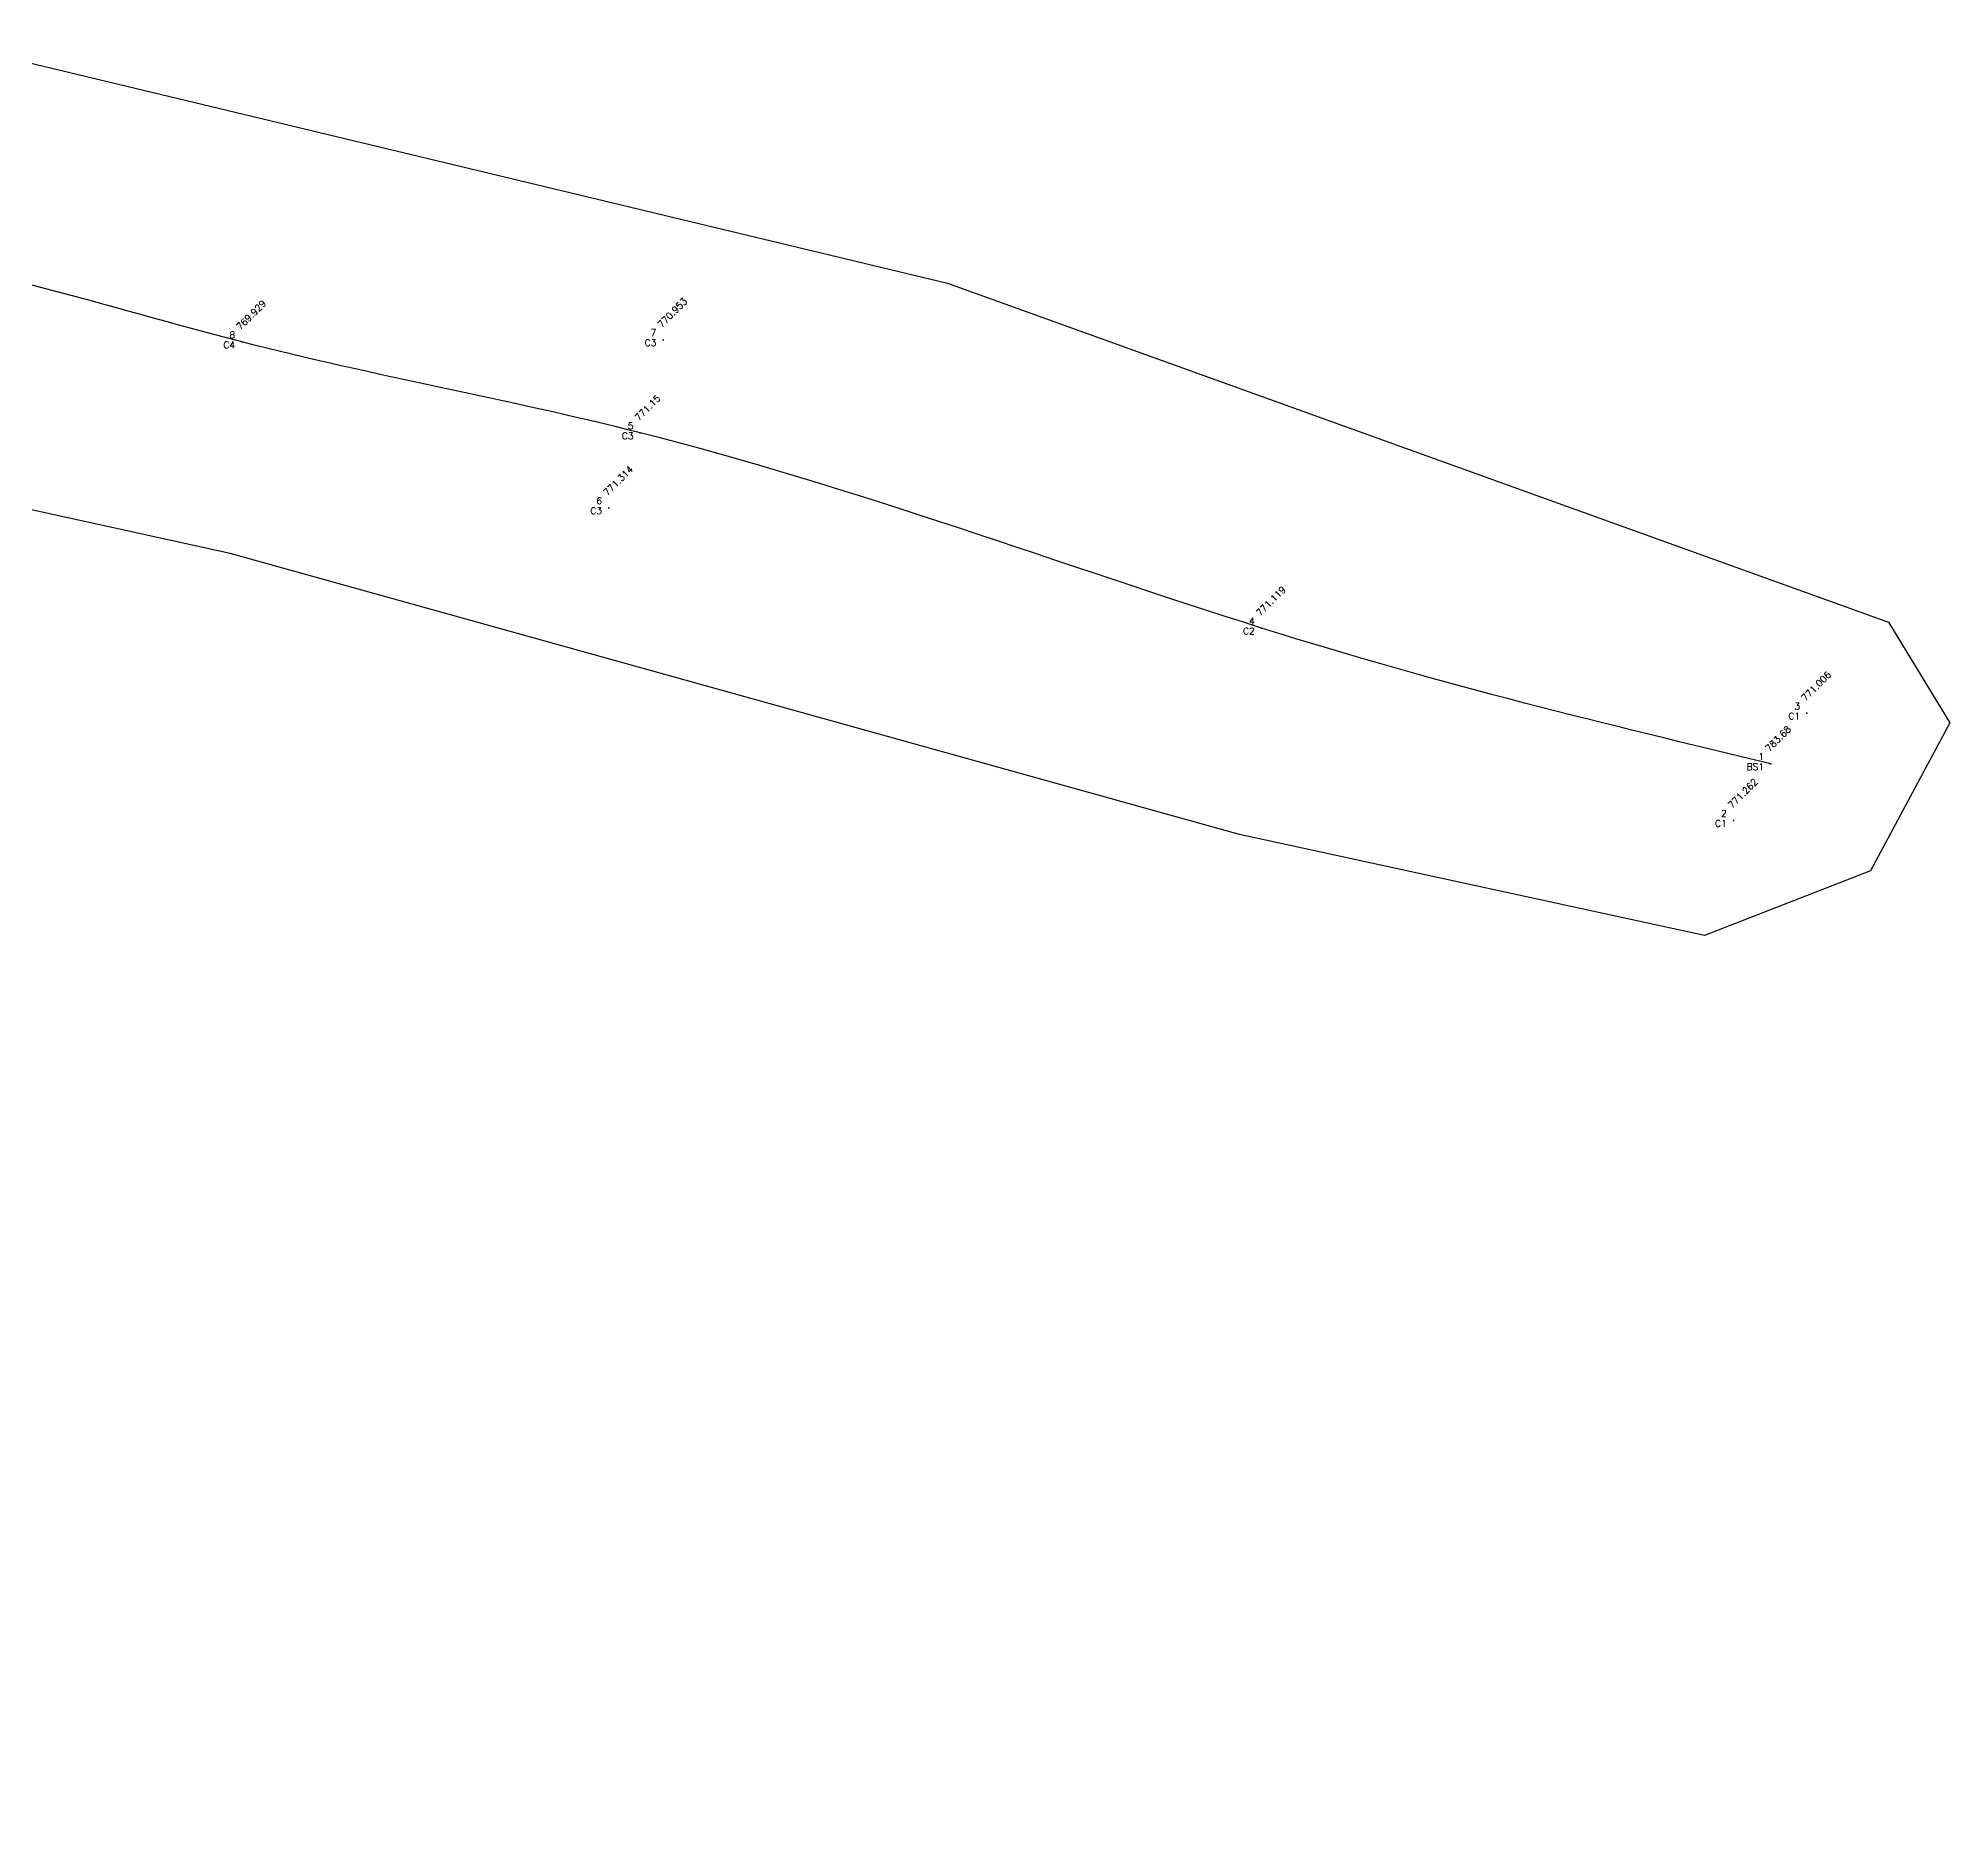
# Model space of a CAD drawing. Header units: millimetres. Extents: x 2757 to 35141, y 547 to 28513.
# Drawn here: x 4620.9 to 5002.2, y 1817.7 to 2171.5 of the extents above; entities that cross this region are included whole.
import ezdxf
from ezdxf.enums import TextEntityAlignment as Align

# ---------------------------------------------------------------- set-up
doc = ezdxf.new("R2010")
doc.units = ezdxf.units.MM
for name, color, linetype in [('Boundary', 6, 'Continuous'), ('Points', 7, 'Continuous'), ('Points-ELV', 6, 'Continuous'), ('Points-NUM', 4, 'Continuous'), ('Points-TXT', 3, 'Continuous')]:
    doc.layers.add(name, color=color, linetype=linetype)
doc.styles.add('romans', font='romans.shx')

# ---------------------------------------------------------------- blocks, each defined once
blk = doc.blocks.new('POINTS')
at = {"layer": 'Points'}
blk.add_line((0, 0), (0, 0), dxfattribs=at)
blk.add_point((0, 0), dxfattribs=at)
at = {"layer": 'Points-ELV', "style": 'romans'}
blk.add_attdef('ELEV', text='', height=1, rotation=45, dxfattribs=at).set_placement((0, 0), align=Align.BOTTOM_LEFT)
at = {"layer": 'Points-NUM', "style": 'romans'}
blk.add_attdef('PTNUM', text='', height=1, dxfattribs=at).set_placement((0, 0), align=Align.BOTTOM_RIGHT)
at = {"layer": 'Points-TXT', "style": 'romans'}
blk.add_attdef('DESC', text='', height=1, dxfattribs=at).set_placement((0, 0), align=Align.BOTTOM_RIGHT)

msp = doc.modelspace()

# ---------------------------------------------------------------- linework, layer by layer
msp.add_spline([(4966.47153, 2026.88295, 4178.77906), (4864.90816, 2053.93016, 4111.80064), (4740.98663, 2092.85027, 4111.96594), (4661.51475, 2110.97992, 4105.45526), (4580.62983, 2129.41352, 4105.95116), (4422.6832, 2101.46718, 4109.82771), (4335.36757, 2088.76043, 4114.04552), (4258.08192, 2079.96221, 4116.58901), (4186.23516, 2069.04176, 4117.54348), (4111.17838, 2049.69635, 4118.13536), (4050.22541, 2033.95021, 4118.86588), (3849.49279, 1977.04975, 4126.21905), (3798.99104, 1967.89961, 4126.51233), (3684.92884, 1926.2014, 4129.10913), (3616.84132, 1907.18126, 4129.83432)], degree=3)
at = {"layer": 'Boundary'}
msp.add_polyline3d([(3394.59451, 1895.22687, 0), (3533.09326, 1919.04458, 0), (3726.25291, 1975.80556, 0), (3974.02179, 2046.80928, 0), (4188.03252, 2103.27229, 0), (4376.41949, 2137.76439, 0), (4598.60109, 2171.53792, 0), (4802.29259, 2122.67055, 0), (4989.96054, 2055.1235, 0), (5002.18412, 2035.00311, 0), (4986.36536, 2005.5411, 0), (4953.28978, 1992.60656, 0), (4860.53436, 2012.72696, 0), (4659.20477, 2068.77663, 0), (4570.76354, 2088.17844, 0), (4421.20442, 2065.90229, 0), (4053.50058, 2000.41063, 0), (3852.89001, 1945.07954, 0), (3539.05616, 1853.61755, 0), (3376.55441, 1817.68827, 0)], dxfattribs=at)

# ---------------------------------------------------------------- block references
at = {"layer": 'Points', "linetype": 'Continuous'}
ref = msp.add_blockref('POINTS', (4661.51475, 2110.97992, 4105.45526), dxfattribs=dict(at, xscale=5.332251757533057, yscale=5.332251757533057, zscale=5.332251757533057))
ref.add_attrib('PTNUM', '8', dxfattribs={"layer": 'Points-NUM', "height": 1.33306, "style": 'romans'}).set_placement((4660.18169, 2111.31319, 4105.45526), align=Align.BOTTOM_RIGHT)
ref.add_attrib('DESC', 'C4', dxfattribs={"layer": 'Points-TXT', "height": 1.333063, "style": 'romans'}).set_placement((4660.18169, 2109.31359, 4105.45526), align=Align.BOTTOM_RIGHT)
ref.add_attrib('ELEV', '769.929', dxfattribs={"layer": 'Points-ELV', "height": 1.333063, "rotation": 45, "style": 'romans'}).set_placement((4661.51475, 2112.97952, 4105.45526), align=Align.BOTTOM_LEFT)
ref = msp.add_blockref('POINTS', (4745.52971, 2111.42783, 4110.91549), dxfattribs=dict(at, xscale=5.332251757533057, yscale=5.332251757533057, zscale=5.332251757533057))
ref.add_attrib('PTNUM', '7', dxfattribs={"layer": 'Points-NUM', "height": 1.33306, "style": 'romans'}).set_placement((4744.19665, 2111.7611, 4110.91549), align=Align.BOTTOM_RIGHT)
ref.add_attrib('DESC', 'C3', dxfattribs={"layer": 'Points-TXT', "height": 1.333063, "style": 'romans'}).set_placement((4744.19665, 2109.7615, 4110.91549), align=Align.BOTTOM_RIGHT)
ref.add_attrib('ELEV', '770.953', dxfattribs={"layer": 'Points-ELV', "height": 1.333063, "rotation": 45, "style": 'romans'}).set_placement((4745.52971, 2113.42743, 4110.91549), align=Align.BOTTOM_LEFT)
ref = msp.add_blockref('POINTS', (4740.98663, 2092.85027, 4111.96594), dxfattribs=dict(at, xscale=5.332251757533057, yscale=5.332251757533057, zscale=5.332251757533057))
ref.add_attrib('PTNUM', '5', dxfattribs={"layer": 'Points-NUM', "height": 1.33306, "style": 'romans'}).set_placement((4739.65357, 2093.18353, 4111.96594), align=Align.BOTTOM_RIGHT)
ref.add_attrib('DESC', 'C3', dxfattribs={"layer": 'Points-TXT', "height": 1.333063, "style": 'romans'}).set_placement((4739.65357, 2091.18394, 4111.96594), align=Align.BOTTOM_RIGHT)
ref.add_attrib('ELEV', '771.15', dxfattribs={"layer": 'Points-ELV', "height": 1.333063, "rotation": 45, "style": 'romans'}).set_placement((4740.98663, 2094.84986, 4111.96594), align=Align.BOTTOM_LEFT)
ref = msp.add_blockref('POINTS', (4734.7159, 2077.91463, 4112.84043), dxfattribs=dict(at, xscale=5.332251757533057, yscale=5.332251757533057, zscale=5.332251757533057))
ref.add_attrib('PTNUM', '6', dxfattribs={"layer": 'Points-NUM', "height": 1.33306, "style": 'romans'}).set_placement((4733.38284, 2078.24789, 4112.84043), align=Align.BOTTOM_RIGHT)
ref.add_attrib('DESC', 'C3', dxfattribs={"layer": 'Points-TXT', "height": 1.333063, "style": 'romans'}).set_placement((4733.38284, 2076.2483, 4112.84043), align=Align.BOTTOM_RIGHT)
ref.add_attrib('ELEV', '771.314', dxfattribs={"layer": 'Points-ELV', "height": 1.333063, "rotation": 45, "style": 'romans'}).set_placement((4734.7159, 2079.91422, 4112.84043), align=Align.BOTTOM_LEFT)
ref = msp.add_blockref('POINTS', (4864.90816, 2053.93016, 4111.80064), dxfattribs=dict(at, xscale=5.332251757533057, yscale=5.332251757533057, zscale=5.332251757533057))
ref.add_attrib('PTNUM', '4', dxfattribs={"layer": 'Points-NUM', "height": 1.33306, "style": 'romans'}).set_placement((4863.5751, 2054.26343, 4111.80064), align=Align.BOTTOM_RIGHT)
ref.add_attrib('DESC', 'C2', dxfattribs={"layer": 'Points-TXT', "height": 1.333063, "style": 'romans'}).set_placement((4863.5751, 2052.26383, 4111.80064), align=Align.BOTTOM_RIGHT)
ref.add_attrib('ELEV', '771.119', dxfattribs={"layer": 'Points-ELV', "height": 1.333063, "rotation": 45, "style": 'romans'}).set_placement((4864.90816, 2055.92975, 4111.80064), align=Align.BOTTOM_LEFT)
ref = msp.add_blockref('POINTS', (4973.68077, 2036.95227, 4111.1981), dxfattribs=dict(at, xscale=5.332251757533057, yscale=5.332251757533057, zscale=5.332251757533057))
ref.add_attrib('PTNUM', '3', dxfattribs={"layer": 'Points-NUM', "height": 1.33306, "style": 'romans'}).set_placement((4972.3477, 2037.28554, 4111.1981), align=Align.BOTTOM_RIGHT)
ref.add_attrib('DESC', 'C1', dxfattribs={"layer": 'Points-TXT', "height": 1.333063, "style": 'romans'}).set_placement((4972.3477, 2035.28594, 4111.1981), align=Align.BOTTOM_RIGHT)
ref.add_attrib('ELEV', '771.006', dxfattribs={"layer": 'Points-ELV', "height": 1.333063, "rotation": 45, "style": 'romans'}).set_placement((4973.68077, 2038.95186, 4111.1981), align=Align.BOTTOM_LEFT)
ref = msp.add_blockref('POINTS', (4966.47153, 2026.88295, 4178.77906), dxfattribs=dict(at, xscale=5.332251757533057, yscale=5.332251757533057, zscale=5.332251757533057))
ref.add_attrib('PTNUM', '1', dxfattribs={"layer": 'Points-NUM', "height": 1.33306, "style": 'romans'}).set_placement((4965.13846, 2027.21621, 4178.77906), align=Align.BOTTOM_RIGHT)
ref.add_attrib('DESC', 'BS1', dxfattribs={"layer": 'Points-TXT', "height": 1.333063, "style": 'romans'}).set_placement((4965.13846, 2025.21662, 4178.77906), align=Align.BOTTOM_RIGHT)
ref.add_attrib('ELEV', '783.68', dxfattribs={"layer": 'Points-ELV', "height": 1.333063, "rotation": 45, "style": 'romans'}).set_placement((4966.47153, 2028.88254, 4178.77906), align=Align.BOTTOM_LEFT)
ref = msp.add_blockref('POINTS', (4959.0384, 2015.57527, 4112.56316), dxfattribs=dict(at, xscale=5.332251757533057, yscale=5.332251757533057, zscale=5.332251757533057))
ref.add_attrib('PTNUM', '2', dxfattribs={"layer": 'Points-NUM', "height": 1.33306, "style": 'romans'}).set_placement((4957.70534, 2015.90854, 4112.56316), align=Align.BOTTOM_RIGHT)
ref.add_attrib('DESC', 'C1', dxfattribs={"layer": 'Points-TXT', "height": 1.333063, "style": 'romans'}).set_placement((4957.70534, 2013.90894, 4112.56316), align=Align.BOTTOM_RIGHT)
ref.add_attrib('ELEV', '771.262', dxfattribs={"layer": 'Points-ELV', "height": 1.333063, "rotation": 45, "style": 'romans'}).set_placement((4959.0384, 2017.57487, 4112.56316), align=Align.BOTTOM_LEFT)

doc.saveas('drawing.dxf')
